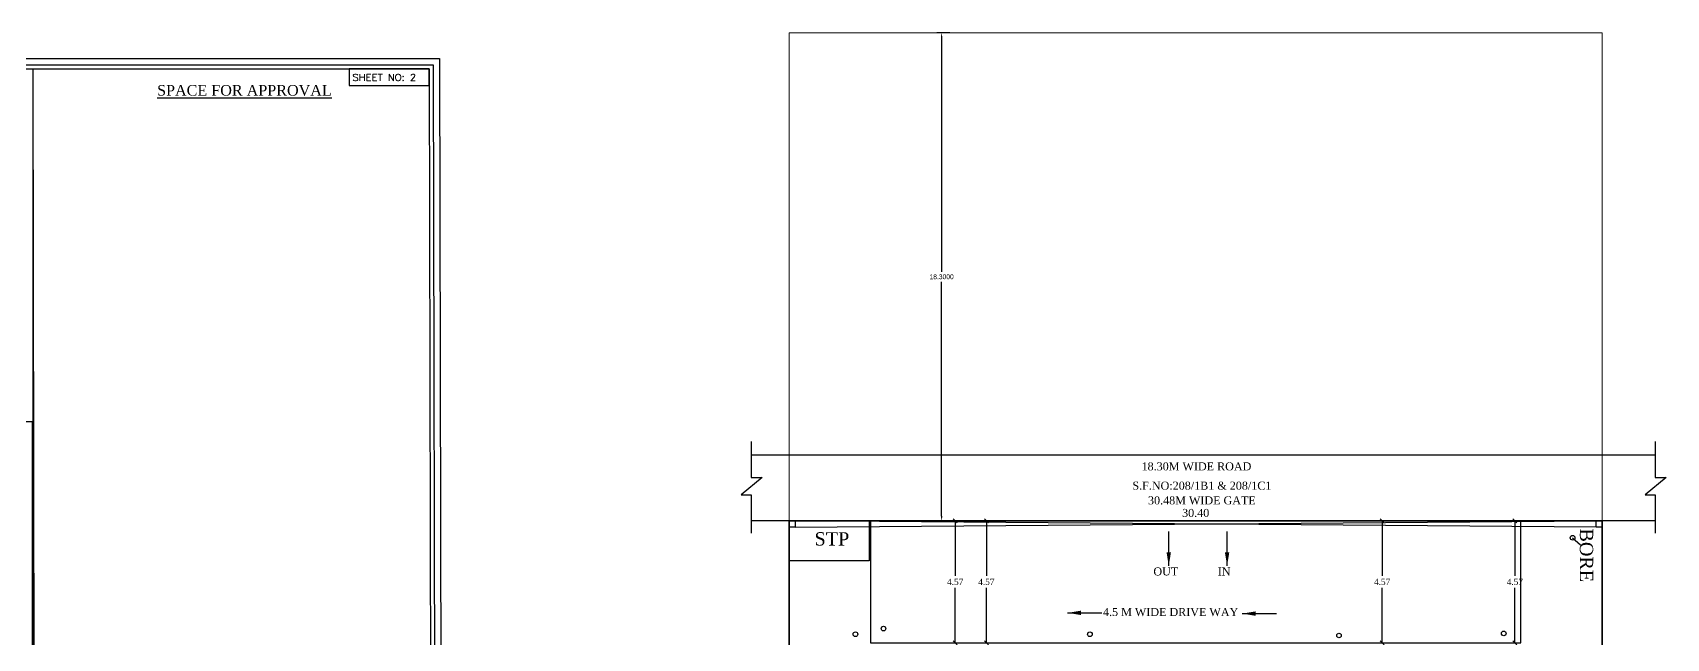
# Model space of a CAD drawing. Header units: metres. Extents: x 9178 to 9474, y -3543 to -3474.
# Drawn here: x 9413.2 to 9474.5, y -3503.7 to -3481 of the extents above; entities that cross this region are included whole.
import ezdxf

# ---------------------------------------------------------------- set-up
doc = ezdxf.new("R2010")
doc.units = ezdxf.units.M
doc.header["$MEASUREMENT"] = 0
for name, color, linetype in [('AS_AT_SITE', 1, 'Continuous'), ('BLK_1_LVL_0_FRONT_SETBACK', 2, 'Continuous'), ('DRIVE_WAY', 7, 'Continuous'), ('FMB_OR_PLR', 1, 'Continuous'), ('Layer1', 7, 'Continuous'), ('PER_AISLE_WIDTH', 7, 'Continuous'), ('PLOT_BOUNDARY', 70, 'Continuous'), ('SUPER_IMPOSED', 1, 'Continuous')]:
    doc.layers.add(name, color=color, linetype=linetype)
doc.layers.add('ROAD_WIDTH', color=7, linetype='Continuous', lineweight=5)
doc.styles.add('Isa-', font='times.ttf')
doc.styles.add('ROMAND', font='romand.shx', dxfattribs={"width": 0.75})
doc.styles.get("Standard").update_dxf_attribs({"font": 'arial.ttf'})
doc.styles.add('STYLE2', font='times.ttf')
doc.dimstyles.new('ISO-25', dxfattribs={"dimscale": 0, "dimtxt": 0.23, "dimasz": 0.15, "dimexe": 1.25, "dimexo": 0.625, "dimgap": 0.11, "dimtad": 0, "dimtih": 1, "dimtoh": 1, "dimzin": 1, "dimdsep": 46, "dimtxsty": 'STYLE2', "dimblk": 'OBLIQUE', "dimcen": 0, "dimse1": 1, "dimse2": 1, "dimclrd": 1, "dimclrt": 3, "dimadec": 0, "dimazin": 2, "dimtfac": 1, "dimtix": 1, "dimtofl": 0, "dimtmove": 0, "dimatfit": 3, "dimfxl": 0, "dimtolj": 1, "dimarcsym": 0})
doc.dimstyles.get("Standard").update_dxf_attribs({"dimtxt": 0.18, "dimasz": 0.18, "dimexe": 0.18, "dimexo": 0.0625, "dimgap": 0.09, "dimtad": 0, "dimtih": 1, "dimtoh": 1, "dimdec": 4, "dimzin": 0, "dimdsep": 46, "dimtxsty": 'Standard', "dimcen": 0.09, "dimadec": 0, "dimazin": 0, "dimtfac": 1, "dimtdec": 4, "dimtofl": 0, "dimtmove": 0, "dimatfit": 3, "dimfxl": 0, "dimtolj": 1, "dimtzin": 0, "dimarcsym": 0})

# ---------------------------------------------------------------- blocks, each defined once
blk = doc.blocks.new('A$C224D656F')
at = {"color": 4}
for p, q in [((3.765, 0), (-21.095, 0)), ((3.765, -20.39), (3.765, 0))]:
    blk.add_line(p, q, dxfattribs=at)
blk = doc.blocks.new('A$C5F95083C')
at = {"color": 4}
blk.add_blockref('A$C224D656F', (-3.765, 10.195), dxfattribs=at)
blk = doc.blocks.new('A$C1C103266')
at = {"color": 2, "lineweight": 15}
blk.add_blockref('A$C5F95083C', (18.722, 1.686), dxfattribs=at)
blk = doc.blocks.new('_Oblique')
at = {"color": 0, "linetype": 'ByBlock', "lineweight": -2}
blk.add_line((-0.5, -0.5), (0.5, 0.5), dxfattribs=at)
blk = doc.blocks.new('*D419')
at = {"color": 1, "lineweight": -2}
for p, q in [((9447.811, -3499.317), (9447.811, -3501.374)), ((9447.811, -3503.887), (9447.811, -3501.829))]:
    blk.add_line(p, q, dxfattribs=at)
at = {"layer": 'Defpoints', "color": 0}
for p in [(9447.676, -3499.317), (9447.811, -3499.317), (9447.676, -3503.887)]:
    blk.add_point(p, dxfattribs=at)
at = {"color": 1, "lineweight": -2, "xscale": 0.15, "yscale": 0.15, "zscale": 0.15}
for p, rotation in [((9447.811, -3499.317), 90), ((9447.811, -3503.887), 270)]:
    blk.add_blockref('_Oblique', p, dxfattribs=dict(at, rotation=rotation))
at = {"color": 3, "insert": (9447.811, -3501.602), "char_height": 0.23, "attachment_point": 5, "style": 'STYLE2'}
blk.add_mtext('\\A1;4.57', dxfattribs=at)
blk = doc.blocks.new('*D420')
at = {"color": 1, "lineweight": -2}
for p, q in [((9468.787, -3499.317), (9468.787, -3501.374)), ((9468.787, -3503.887), (9468.787, -3501.829))]:
    blk.add_line(p, q, dxfattribs=at)
at = {"layer": 'Defpoints', "color": 0}
for p in [(9468.787, -3499.317), (9469.013, -3499.317), (9469.013, -3503.887)]:
    blk.add_point(p, dxfattribs=at)
at = {"color": 1, "lineweight": -2, "xscale": 0.15, "yscale": 0.15, "zscale": 0.15}
for p, rotation in [((9468.787, -3499.317), 90), ((9468.787, -3503.887), 270)]:
    blk.add_blockref('_Oblique', p, dxfattribs=dict(at, rotation=rotation))
at = {"color": 3, "insert": (9468.787, -3501.602), "char_height": 0.23, "attachment_point": 5, "style": 'STYLE2'}
blk.add_mtext('\\A1;4.57', dxfattribs=at)
blk = doc.blocks.new('*D421')
at = {"layer": 'Defpoints', "color": 0}
for p in [(9448.978, -3499.317), (9469.013, -3499.317), (9469.013, -3503.887)]:
    blk.add_point(p, dxfattribs=at)
at = {"layer": 'DRIVE_WAY', "color": 1, "lineweight": -2}
for p, q in [((9448.978, -3499.317), (9448.978, -3501.374)), ((9448.978, -3503.887), (9448.978, -3501.829))]:
    blk.add_line(p, q, dxfattribs=at)
at = {"layer": 'DRIVE_WAY', "color": 1, "lineweight": -2, "xscale": 0.15, "yscale": 0.15, "zscale": 0.15}
for p, rotation in [((9448.978, -3499.317), 90), ((9448.978, -3503.887), 270)]:
    blk.add_blockref('_Oblique', p, dxfattribs=dict(at, rotation=rotation))
at = {"layer": 'DRIVE_WAY', "color": 3, "insert": (9448.978, -3501.602), "char_height": 0.23, "attachment_point": 5, "style": 'STYLE2'}
blk.add_mtext('\\A1;4.57', dxfattribs=at)
blk = doc.blocks.new('*D424')
at = {"layer": 'Defpoints', "color": 0, "ltscale": 2}
for p in [(9463.811, -3499.317), (9463.812, -3499.317), (9463.812, -3503.887)]:
    blk.add_point(p, dxfattribs=at)
at = {"layer": 'PER_AISLE_WIDTH', "color": 1, "lineweight": -2, "ltscale": 2}
for p, q in [((9463.811, -3499.317), (9463.811, -3501.374)), ((9463.811, -3503.887), (9463.811, -3501.829))]:
    blk.add_line(p, q, dxfattribs=at)
at = {"layer": 'PER_AISLE_WIDTH', "color": 1, "lineweight": -2, "ltscale": 2, "xscale": 0.15, "yscale": 0.15, "zscale": 0.15}
for p, rotation in [((9463.811, -3499.317), 90), ((9463.811, -3503.887), 270)]:
    blk.add_blockref('_Oblique', p, dxfattribs=dict(at, rotation=rotation))
at = {"layer": 'PER_AISLE_WIDTH', "color": 3, "lineweight": 25, "ltscale": 2, "insert": (9463.811, -3501.602), "char_height": 0.23, "attachment_point": 5, "style": 'STYLE2'}
blk.add_mtext('\\A1;4.57', dxfattribs=at)
blk = doc.blocks.new('*D428')
at = {"layer": 'Defpoints', "color": 0}
for p in [(9447.301, -3481.017), (9447.672, -3481.017), (9446.345, -3499.317)]:
    blk.add_point(p, dxfattribs=at)
at = {"layer": 'ROAD_WIDTH', "color": 0, "lineweight": -2}
for p, q in [((9447.61, -3481.017), (9447.121, -3481.017)), ((9447.301, -3481.197), (9447.301, -3489.985)), ((9447.301, -3499.137), (9447.301, -3490.349)), ((9446.408, -3499.317), (9447.481, -3499.317))]:
    blk.add_line(p, q, dxfattribs=at)
at = {"layer": 'ROAD_WIDTH', "color": 0}
for points in [[(9447.271, -3481.197), (9447.331, -3481.197), (9447.301, -3481.017)], [(9447.271, -3499.137), (9447.331, -3499.137), (9447.301, -3499.317)]]:
    blk.add_solid(points, dxfattribs=at)
at = {"layer": 'ROAD_WIDTH', "color": 0, "insert": (9447.301, -3490.167), "char_height": 0.18, "attachment_point": 5}
blk.add_mtext('\\A1;18.3000', dxfattribs=at)

msp = doc.modelspace()

# ---------------------------------------------------------------- linework, layer by layer
at = {"color": 2}
msp.add_line((9413.23442, -3482.36687), (9413.23442, -3510.96502), dxfattribs=at)
at = {"color": 4}
msp.add_line((9413.23442, -3482.36687), (9413.35875, -3539.8409), dxfattribs=at)
at = {"color": 92}
for p, q in [((9440.15921, -3496.33786), (9440.15921, -3497.68817)), ((9474.04123, -3496.33786), (9474.04123, -3497.68817)), ((9474.04123, -3496.8495), (9440.15921, -3496.8495)), ((9440.58043, -3497.68817), (9439.78556, -3498.3395)), ((9440.15921, -3497.68817), (9440.58043, -3497.68817)), ((9474.46245, -3497.68817), (9473.66758, -3498.3395)), ((9474.04123, -3497.68817), (9474.46245, -3497.68817)), ((9439.78556, -3498.3395), (9440.15921, -3498.3395)), ((9440.15921, -3498.3395), (9440.15921, -3499.76924)), ((9473.66758, -3498.3395), (9474.04123, -3498.3395)), ((9474.04123, -3498.3395), (9474.04123, -3499.76924)), ((9474.04123, -3499.31656), (9440.15921, -3499.31656))]:
    msp.add_line(p, q, dxfattribs=at)
at = {"color": 3}
for p, q in [((9471.83303, -3499.54656), (9441.81303, -3499.31656)), ((9441.81303, -3499.54656), (9471.83303, -3499.31656))]:
    msp.add_line(p, q, dxfattribs=at)
at = {"color": 4}
for points in [[(9351.71566, -3481.98687), (9428.47711, -3481.98687), (9428.60143, -3540.2209), (9351.83999, -3540.2209)], [(9351.94566, -3482.21687), (9428.24711, -3482.21687), (9428.37143, -3539.9909), (9352.06999, -3539.9909)], [(9352.09566, -3482.36687), (9428.09711, -3482.36687), (9428.22143, -3539.8409), (9352.21999, -3539.8409)]]:
    msp.add_lwpolyline(points, close=True, dxfattribs=at)
at = {"color": 3}
for points in [[(9428.09711, -3482.36687), (9425.10113, -3482.36687), (9425.10113, -3482.99756), (9428.09711, -3482.99756)], [(9444.58303, -3499.31656), (9444.58303, -3500.81656), (9441.58303, -3500.81656), (9441.58303, -3499.31656)], [(9441.58303, -3499.31656), (9441.81303, -3499.31656), (9441.81303, -3499.54656), (9441.58303, -3499.54656)], [(9471.83303, -3499.31656), (9472.06303, -3499.31656), (9472.06303, -3499.54656), (9471.83303, -3499.54656)]]:
    msp.add_lwpolyline(points, close=True, dxfattribs=at)
at = {"color": 92}
msp.add_lwpolyline([(9441.58303, -3540.45656), (9472.06303, -3540.45656), (9472.06303, -3499.31656), (9441.58303, -3499.31656)], close=True, dxfattribs=at)
at = {"color": 1, "lineweight": 25}
msp.add_circle((9470.95161, -3499.94719), 0.08793, dxfattribs=at)
at = {"color": 190}
for centre in [(9445.12265, -3503.35141), (9468.36886, -3503.53258), (9444.07191, -3503.56262), (9452.85854, -3503.56466), (9462.19437, -3503.60984)]:
    msp.add_circle(centre, 0.08723, dxfattribs=at)
at = {"layer": 'AS_AT_SITE', "color": 6, "lineweight": 25, "ltscale": 2}
msp.add_lwpolyline([(9472.06303, -3540.45656), (9441.58303, -3540.45656), (9441.58303, -3499.31656), (9472.06303, -3499.31656)], close=True, dxfattribs=at)
at = {"layer": 'BLK_1_LVL_0_FRONT_SETBACK', "color": 2}
msp.add_lwpolyline([(9469.01303, -3499.31656), (9444.63303, -3499.31656), (9444.63303, -3503.88656), (9469.01303, -3503.88656)], close=True, dxfattribs=at)
at = {"layer": 'DRIVE_WAY', "color": 254}
msp.add_lwpolyline([(9444.63303, -3503.88656), (9469.01303, -3503.88656), (9469.01303, -3499.31656), (9444.63303, -3499.31656)], close=True, dxfattribs=at)
at = {"layer": 'FMB_OR_PLR', "color": 70}
msp.add_lwpolyline([(9472.06303, -3540.45656), (9441.58303, -3540.45656), (9441.58303, -3499.31656), (9472.06303, -3499.31656)], close=True, dxfattribs=at)
at = {"layer": 'Layer1', "color": 3}
msp.add_line((9472.06303, -3499.31656), (9441.58303, -3499.31656), dxfattribs=at)
at = {"layer": 'PER_AISLE_WIDTH', "color": 5, "lineweight": 25, "ltscale": 2}
msp.add_lwpolyline([(9444.63303, -3503.88656), (9469.01303, -3503.88656), (9469.01303, -3499.31656), (9444.63303, -3499.31656)], close=True, dxfattribs=at)
at = {"layer": 'PLOT_BOUNDARY', "color": 70, "linetype": 'ByBlock'}
msp.add_lwpolyline([(9472.06303, -3540.45656), (9441.58303, -3540.45656), (9441.58303, -3499.31656), (9472.06303, -3499.31656)], close=True, dxfattribs=at)
at = {"layer": 'ROAD_WIDTH', "color": 2}
msp.add_lwpolyline([(9472.06303, -3481.01656), (9441.58303, -3481.01656), (9441.58303, -3499.31656), (9472.06303, -3499.31656)], close=True, dxfattribs=at)
at = {"layer": 'SUPER_IMPOSED', "color": 5}
msp.add_lwpolyline([(9472.06303, -3540.45656), (9441.58303, -3540.45656), (9441.58303, -3499.31656), (9472.06303, -3499.31656)], close=True, dxfattribs=at)

# ---------------------------------------------------------------- block references
msp.add_blockref('A$C1C103266', (9394.51206, -3507.48805))

# ---------------------------------------------------------------- texts
at = {"color": 4, "lineweight": 25, "style": 'ROMAND', "width": 1.1}
msp.add_text('SHEET NO: 2', height=0.2514599, dxfattribs=at).set_placement((9425.21431, -3482.81878))
at = {"color": 3, "style": 'Isa-'}
for s, height, p in [('%%USPACE FOR APPROVAL', 0.4, (9417.89684, -3483.37708)), ('STP', 0.5, (9442.53812, -3500.23811))]:
    msp.add_text(s, height=height, dxfattribs=at).set_placement(p)
at = {"style": 'Isa-'}
for s, p in [('18.30M WIDE ROAD', (9454.79386, -3497.42141)), ('4.5 M WIDE DRIVE WAY', (9453.34884, -3502.87984))]:
    msp.add_text(s, height=0.3, dxfattribs=at).set_placement(p)
at = {"color": 3, "style": 'STYLE2'}
msp.add_text('BORE', height=0.5, rotation=270, dxfattribs=at).set_placement((9471.22183, -3499.59839))
at = {"char_height": 0.3, "attachment_point": 5, "style": 'Isa-'}
for s, insert in [('\\A1;S.F.NO:208/1B1 & 208/1C1', (9457.05559, -3497.99728)), ('\\A1;30.48M WIDE GATE', (9457.05559, -3498.54953)), ('\\A1;30.40', (9456.82303, -3499.0192)), ('\\A1;OUT', (9455.70325, -3501.21163)), ('\\A1;IN', (9457.88974, -3501.21163))]:
    msp.add_mtext(s, dxfattribs=dict(at, insert=insert))

# ---------------------------------------------------------------- dimensions: what is measured, and where the dimension line sits
at = {"color": 92}
dim = msp.add_linear_dim(base=(9447.81124, -3499.31656), p1=(9447.67629, -3503.88656), p2=(9447.67629, -3499.31656), angle=90, dimstyle='ISO-25', override={"dimscale": 1, "dimfxl": 75, "dimarcsym": 2}, dxfattribs=at)
dim.commit()
dim.dimension.update_dxf_attribs({"geometry": '*D419', "text_midpoint": (9447.81124, -3501.60156)})
at = {"color": 2}
dim = msp.add_linear_dim(base=(9468.78704, -3499.31656), p1=(9469.01303, -3503.88656), p2=(9469.01303, -3499.31656), angle=90, dimstyle='ISO-25', override={"dimscale": 1, "dimfxl": 75, "dimarcsym": 2}, dxfattribs=at)
dim.commit()
dim.dimension.update_dxf_attribs({"geometry": '*D420', "text_midpoint": (9468.78704, -3501.60156)})
at = {"layer": 'DRIVE_WAY', "color": 254}
dim = msp.add_linear_dim(base=(9448.97813, -3499.31656), p1=(9469.01303, -3503.88656), p2=(9469.01303, -3499.31656), angle=90, dimstyle='ISO-25', override={"dimscale": 1, "dimfxl": 75, "dimarcsym": 2}, dxfattribs=at)
dim.commit()
dim.dimension.update_dxf_attribs({"geometry": '*D421', "text_midpoint": (9448.97813, -3501.60156)})
at = {"layer": 'PER_AISLE_WIDTH', "color": 5, "lineweight": 25, "ltscale": 2}
dim = msp.add_linear_dim(base=(9463.81107, -3499.31656), p1=(9463.81236, -3503.88656), p2=(9463.81236, -3499.31656), angle=90, dimstyle='ISO-25', override={"dimscale": 1, "dimfxl": 75, "dimarcsym": 2}, dxfattribs=at)
dim.commit()
dim.dimension.update_dxf_attribs({"geometry": '*D424', "text_midpoint": (9463.81107, -3501.60156)})
at = {"layer": 'ROAD_WIDTH', "color": 2}
dim = msp.add_linear_dim(base=(9447.30069, -3481.01656), p1=(9446.34526, -3499.31656), p2=(9447.672, -3481.01656), angle=90, dimstyle='Standard', dxfattribs=at)
dim.commit()
dim.dimension.update_dxf_attribs({"geometry": '*D428', "text_midpoint": (9447.30069, -3490.16656)})

# ---------------------------------------------------------------- leaders
at = {"color": 2}
for points in [[(9455.81373, -3500.99739), (9455.81373, -3499.71485)], [(9458.00022, -3500.99739), (9458.00022, -3499.71485)], [(9452.02486, -3502.76208), (9453.3074, -3502.76208)], [(9458.56818, -3502.79028), (9459.85072, -3502.79028)]]:
    msp.add_leader(points, dimstyle='ISO-25', override={"dimscale": 1, "dimasz": 0.5, "dimfxl": 75, "dimarcsym": 2}, dxfattribs=at)
msp.add_leader([(9470.95161, -3499.94719), (9471.24205, -3500.2085)], dimstyle='ISO-25', override={"dimscale": 1})

doc.saveas('drawing.dxf')
